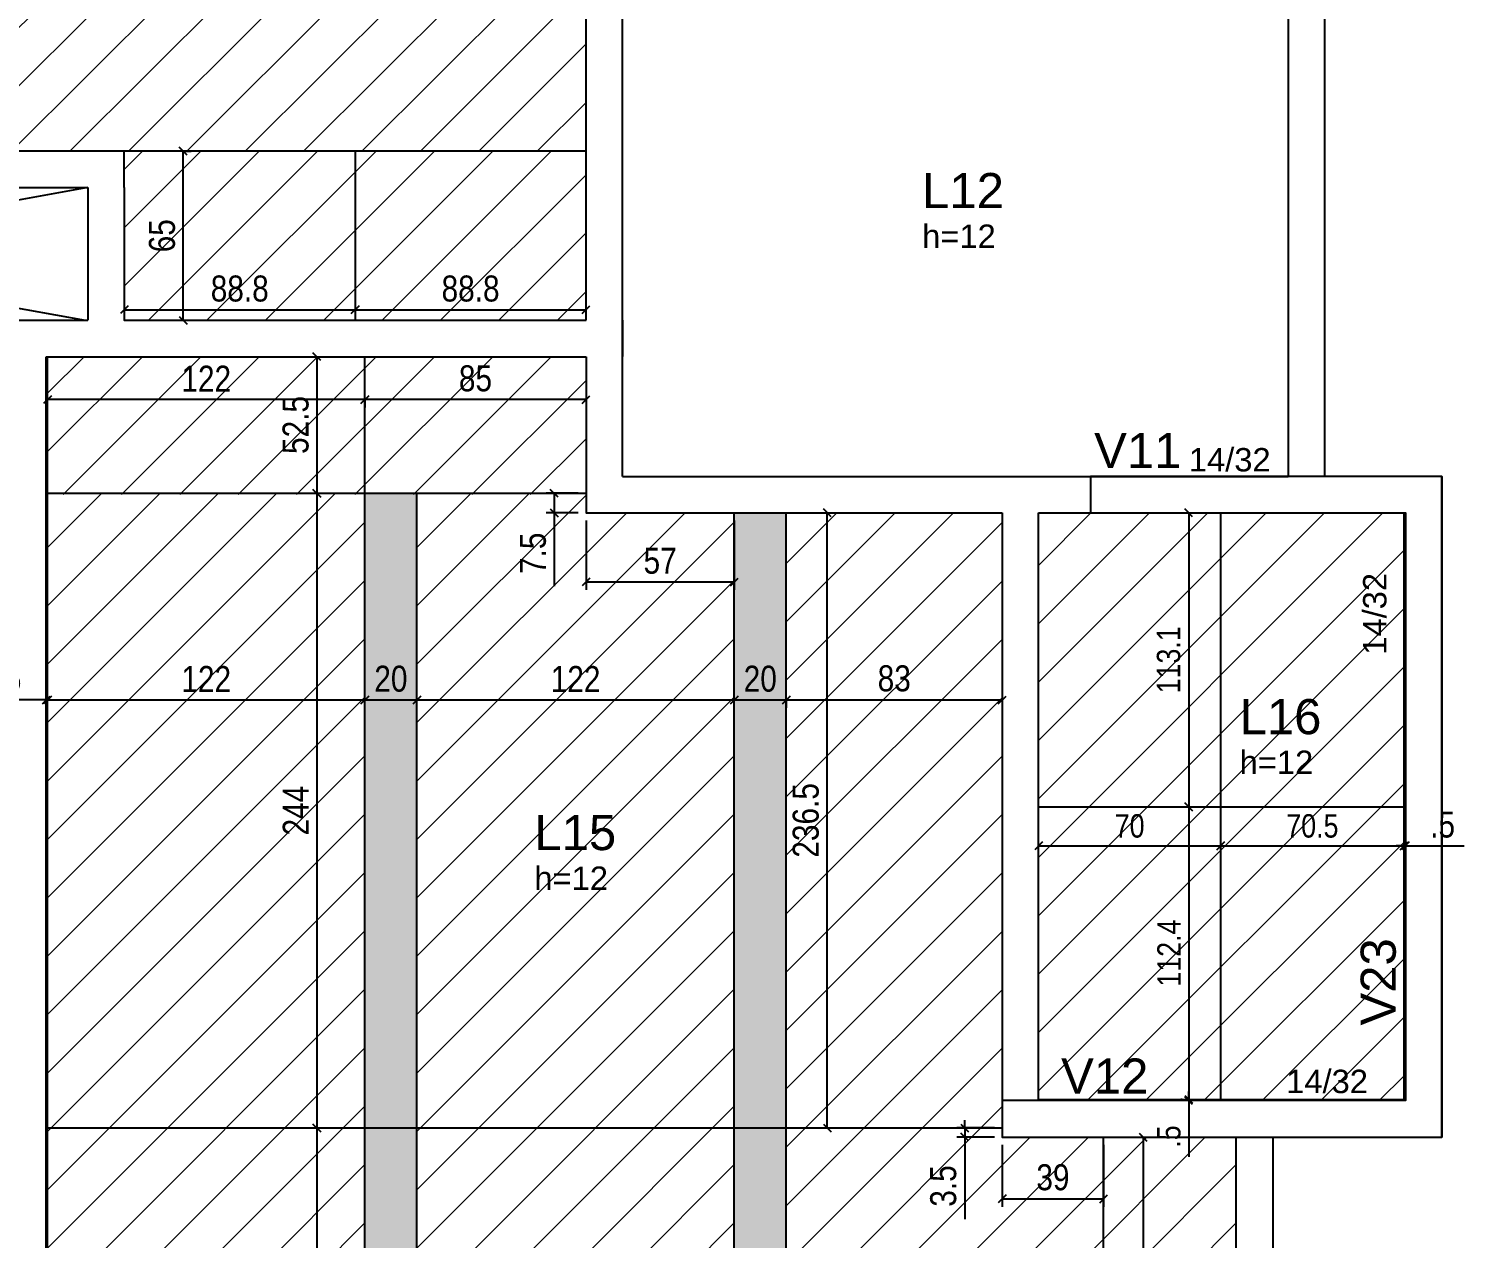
# Model space of a CAD drawing. Header units: millimetres. Extents: x 2513 to 6805, y 428 to 3176.
# Drawn here: x 4574 to 5126, y 1236 to 1701 of the extents above; entities that cross this region are included whole.
import ezdxf

# ---------------------------------------------------------------- set-up
doc = ezdxf.new("R2010")
doc.units = ezdxf.units.MM
for name, color, linetype in [('10', 252, 'Continuous'), ('3', 3, 'Continuous'), ('9', 8, 'Continuous'), ('COTA', 241, 'Continuous'), ('ES-VIGA', 3, 'Continuous'), ('L-D', 2, 'Continuous'), ('L-N', 4, 'Continuous'), ('Painéis', 200, 'Continuous'), ('VIG-D', 2, 'Continuous'), ('VIG-N', 4, 'Continuous')]:
    doc.layers.add(name, color=color, linetype=linetype)
doc.layers.add('Hachura', color=251, linetype='Continuous', lineweight=9)
doc.layers.add('REAPROVEITAMENTO', color=251, linetype='Continuous', lineweight=9)
doc.styles.add('COTA TECNICA', font='techl___.ttf', dxfattribs={"height": 10})
doc.styles.add('COTA TECNICA-50', font='techl___.ttf', dxfattribs={"height": 9})
doc.styles.add('TQS_ARIAL', font='arial.ttf')
doc.dimstyles.new('COTA PAINEL-50', dxfattribs={"dimtxt": 9, "dimasz": 3, "dimexe": 3, "dimexo": 3, "dimgap": 3, "dimtad": 1, "dimdec": 1, "dimzin": 12, "dimdsep": 46, "dimtxsty": 'COTA TECNICA-50', "dimblk1": 'OBLIQUE', "dimblk2": 'OBLIQUE', "dimsah": 1, "dimcen": 0.9, "dimclrd": 4, "dimclre": 4, "dimclrt": 240, "dimadec": 1, "dimazin": 3, "dimtfac": 1, "dimtdec": 1, "dimtmove": 0, "dimatfit": 3, "dimfxl": 1, "dimtolj": 1, "dimtzin": 12, "dimarcsym": 0})
doc.dimstyles.new('PAINEL', dxfattribs={"dimtxt": 10, "dimasz": 3, "dimexe": 3, "dimexo": 3, "dimgap": 3, "dimtad": 1, "dimdec": 1, "dimzin": 12, "dimdsep": 46, "dimtxsty": 'COTA TECNICA', "dimblk1": 'OBLIQUE', "dimblk2": 'OBLIQUE', "dimsah": 1, "dimcen": 0.9, "dimclrd": 4, "dimclre": 4, "dimclrt": 240, "dimadec": 1, "dimazin": 3, "dimtfac": 1, "dimtdec": 1, "dimtmove": 0, "dimatfit": 3, "dimfxl": 1, "dimtolj": 1, "dimtzin": 12, "dimarcsym": 0})

# ---------------------------------------------------------------- blocks, each defined once
blk = doc.blocks.new('_Oblique')
at = {"color": 0, "linetype": 'ByBlock', "lineweight": -2}
blk.add_line((-0.5, -0.5), (0.5, 0.5), dxfattribs=at)
blk = doc.blocks.new('*D178')
at = {"layer": 'COTA', "color": 4, "lineweight": -2, "transparency": 16777216}
for p, q in [((5020.22, 1401.52), (5020.22, 1289.07)), ((5017.72, 1289.07), (5017.22, 1289.07))]:
    blk.add_line(p, q, dxfattribs=at)
at = {"layer": 'Defpoints', "color": 0, "transparency": 16777216}
for p in [(5020.22, 1401.52), (5020.22, 1289.07), (5020.72, 1289.07)]:
    blk.add_point(p, dxfattribs=at)
at = {"layer": 'COTA', "color": 4, "lineweight": -2, "transparency": 16777216, "xscale": 3, "yscale": 3, "zscale": 3}
for p, rotation in [((5020.22, 1401.52), 90), ((5020.22, 1289.07), 270)]:
    blk.add_blockref('_Oblique', p, dxfattribs=dict(at, rotation=rotation))
at = {"layer": 'COTA', "color": 240, "transparency": 16777216, "insert": (5012.65, 1345.29), "char_height": 9, "attachment_point": 5, "rotation": 90, "style": 'COTA TECNICA-50'}
blk.add_mtext('\\A1;112.4', dxfattribs=at)
blk = doc.blocks.new('*D119')
at = {"layer": 'COTA', "color": 4, "lineweight": -2, "transparency": 16777216}
for p, q in [((5020.22, 1289.07), (5020.22, 1292.07)), ((5020.22, 1289.07), (5020.22, 1288.57)), ((5020.22, 1288.57), (5020.22, 1266.97))]:
    blk.add_line(p, q, dxfattribs=at)
at = {"layer": 'Defpoints', "color": 0, "transparency": 16777216}
for p in [(5020.22, 1289.07), (5020.22, 1288.57), (5020.22, 1288.57)]:
    blk.add_point(p, dxfattribs=at)
at = {"layer": 'COTA', "color": 4, "lineweight": -2, "transparency": 16777216, "xscale": 3, "yscale": 3, "zscale": 3}
for p, rotation in [((5020.22, 1289.07), 270), ((5020.22, 1288.57), 90)]:
    blk.add_blockref('_Oblique', p, dxfattribs=dict(at, rotation=rotation))
at = {"layer": 'COTA', "color": 240, "transparency": 16777216, "insert": (5012.62, 1274.77), "char_height": 9, "attachment_point": 5, "rotation": 90, "style": 'COTA TECNICA-50'}
blk.add_mtext('\\A1;.5', dxfattribs=at)
blk = doc.blocks.new('*D120')
at = {"layer": 'COTA', "color": 4, "lineweight": -2, "transparency": 16777216}
blk.add_line((4962.51, 1386.54), (5032.52, 1386.54), dxfattribs=at)
at = {"layer": 'Defpoints', "color": 0, "transparency": 16777216}
for p in [(4962.51, 1386.54), (5032.52, 1386.54), (5032.52, 1386.54)]:
    blk.add_point(p, dxfattribs=at)
at = {"layer": 'COTA', "color": 4, "lineweight": -2, "transparency": 16777216, "xscale": 3, "yscale": 3, "zscale": 3, "rotation": 180}
blk.add_blockref('_Oblique', (4962.51, 1386.54), dxfattribs=at)
at = {"layer": 'COTA', "color": 4, "lineweight": -2, "transparency": 16777216, "xscale": 3, "yscale": 3, "zscale": 3}
blk.add_blockref('_Oblique', (5032.52, 1386.54), dxfattribs=at)
at = {"layer": 'COTA', "color": 240, "transparency": 16777216, "insert": (4997.51, 1394.13), "char_height": 9, "attachment_point": 5, "style": 'COTA TECNICA-50'}
blk.add_mtext('\\A1;70', dxfattribs=at)
blk = doc.blocks.new('*D121')
at = {"layer": 'COTA', "color": 4, "lineweight": -2, "transparency": 16777216}
for p, q in [((5032.52, 1386.54), (5103, 1386.54)), ((5103, 1383.54), (5103, 1383.54))]:
    blk.add_line(p, q, dxfattribs=at)
at = {"layer": 'Defpoints', "color": 0, "transparency": 16777216}
for p in [(5032.52, 1386.54), (5103, 1386.54), (5103, 1386.54)]:
    blk.add_point(p, dxfattribs=at)
at = {"layer": 'COTA', "color": 4, "lineweight": -2, "transparency": 16777216, "xscale": 3, "yscale": 3, "zscale": 3, "rotation": 180}
blk.add_blockref('_Oblique', (5032.52, 1386.54), dxfattribs=at)
at = {"layer": 'COTA', "color": 4, "lineweight": -2, "transparency": 16777216, "xscale": 3, "yscale": 3, "zscale": 3}
blk.add_blockref('_Oblique', (5103, 1386.54), dxfattribs=at)
at = {"layer": 'COTA', "color": 240, "transparency": 16777216, "insert": (5067.76, 1394.13), "char_height": 9, "attachment_point": 5, "style": 'COTA TECNICA-50'}
blk.add_mtext('\\A1;70.5', dxfattribs=at)
blk = doc.blocks.new('*D122')
at = {"layer": 'COTA', "color": 4, "lineweight": -2, "transparency": 16777216}
blk.add_line((5020.22, 1514.57), (5020.22, 1401.52), dxfattribs=at)
at = {"layer": 'Defpoints', "color": 0, "transparency": 16777216}
for p in [(5020.22, 1514.57), (5020.22, 1401.52), (5020.22, 1401.52)]:
    blk.add_point(p, dxfattribs=at)
at = {"layer": 'COTA', "color": 4, "lineweight": -2, "transparency": 16777216, "xscale": 3, "yscale": 3, "zscale": 3}
for p, rotation in [((5020.22, 1514.57), 90), ((5020.22, 1401.52), 270)]:
    blk.add_blockref('_Oblique', p, dxfattribs=dict(at, rotation=rotation))
at = {"layer": 'COTA', "color": 240, "transparency": 16777216, "insert": (5012.52, 1458.04), "char_height": 9, "attachment_point": 5, "rotation": 90, "style": 'COTA TECNICA-50'}
blk.add_mtext('\\A1;113.1', dxfattribs=at)
blk = doc.blocks.new('*D137')
at = {"layer": 'COTA', "color": 4, "lineweight": -2, "transparency": 16777216}
for p, q in [((4685.01, 1574.57), (4685.01, 1522.07)), ((4687.76, 1574.57), (4688.01, 1574.57)), ((4687.76, 1522.07), (4688.01, 1522.07))]:
    blk.add_line(p, q, dxfattribs=at)
at = {"layer": 'Defpoints', "color": 0, "transparency": 16777216}
for p in [(4684.76, 1574.57), (4684.76, 1522.07), (4685.01, 1522.07)]:
    blk.add_point(p, dxfattribs=at)
at = {"layer": 'COTA', "color": 4, "lineweight": -2, "transparency": 16777216, "xscale": 3, "yscale": 3, "zscale": 3}
for p, rotation in [((4685.01, 1574.57), 90), ((4685.01, 1522.07), 270)]:
    blk.add_blockref('_Oblique', p, dxfattribs=dict(at, rotation=rotation))
at = {"layer": 'COTA', "color": 240, "transparency": 16777216, "insert": (4676.9, 1548.32), "char_height": 10, "attachment_point": 5, "rotation": 90, "style": 'COTA TECNICA'}
blk.add_mtext('\\A1;52.5', dxfattribs=at)
blk = doc.blocks.new('*D138')
at = {"layer": 'COTA', "color": 4, "lineweight": -2, "transparency": 16777216}
for p, q in [((4685.01, 1522.07), (4685.01, 1278.07)), ((4687.76, 1522.07), (4688.01, 1522.07))]:
    blk.add_line(p, q, dxfattribs=at)
at = {"layer": 'Defpoints', "color": 0, "transparency": 16777216}
for p in [(4684.76, 1522.07), (4685.01, 1278.07), (4685.01, 1278.07)]:
    blk.add_point(p, dxfattribs=at)
at = {"layer": 'COTA', "color": 4, "lineweight": -2, "transparency": 16777216, "xscale": 3, "yscale": 3, "zscale": 3}
for p, rotation in [((4685.01, 1522.07), 90), ((4685.01, 1278.07), 270)]:
    blk.add_blockref('_Oblique', p, dxfattribs=dict(at, rotation=rotation))
at = {"layer": 'COTA', "color": 240, "transparency": 16777216, "insert": (4676.93, 1400.07), "char_height": 10, "attachment_point": 5, "rotation": 90, "style": 'COTA TECNICA'}
blk.add_mtext('\\A1;244', dxfattribs=at)
blk = doc.blocks.new('*D139')
at = {"layer": 'COTA', "color": 4, "lineweight": -2, "transparency": 16777216}
blk.add_line((4685.01, 1278.07), (4685.01, 1034.07), dxfattribs=at)
at = {"layer": 'Defpoints', "color": 0, "transparency": 16777216}
for p in [(4685.01, 1278.07), (4685.01, 1034.07), (4685.01, 1034.07)]:
    blk.add_point(p, dxfattribs=at)
at = {"layer": 'COTA', "color": 4, "lineweight": -2, "transparency": 16777216, "xscale": 3, "yscale": 3, "zscale": 3}
for p, rotation in [((4685.01, 1278.07), 90), ((4685.01, 1034.07), 270)]:
    blk.add_blockref('_Oblique', p, dxfattribs=dict(at, rotation=rotation))
at = {"layer": 'COTA', "color": 240, "transparency": 16777216, "insert": (4676.93, 1156.07), "char_height": 10, "attachment_point": 5, "rotation": 90, "style": 'COTA TECNICA'}
blk.add_mtext('\\A1;244', dxfattribs=at)
blk = doc.blocks.new('*D140')
at = {"layer": 'COTA', "color": 4, "lineweight": -2, "transparency": 16777216}
for p, q in [((4934.11, 1278.07), (4934.11, 1281.07)), ((4945.51, 1278.07), (4931.11, 1278.07)), ((4934.11, 1278.07), (4934.11, 1274.57)), ((4945.51, 1274.57), (4931.11, 1274.57)), ((4934.11, 1274.57), (4934.11, 1242.96))]:
    blk.add_line(p, q, dxfattribs=at)
at = {"layer": 'Defpoints', "color": 0, "transparency": 16777216}
for p in [(4948.51, 1278.07), (4934.11, 1274.57), (4948.51, 1274.57)]:
    blk.add_point(p, dxfattribs=at)
at = {"layer": 'COTA', "color": 4, "lineweight": -2, "transparency": 16777216, "xscale": 3, "yscale": 3, "zscale": 3}
for p, rotation in [((4934.11, 1278.07), 270), ((4934.11, 1274.57), 90)]:
    blk.add_blockref('_Oblique', p, dxfattribs=dict(at, rotation=rotation))
at = {"layer": 'COTA', "color": 240, "transparency": 16777216, "insert": (4925.89, 1255.76), "char_height": 10, "attachment_point": 5, "rotation": 90, "style": 'COTA TECNICA'}
blk.add_mtext('\\A1;3.5', dxfattribs=at)
blk = doc.blocks.new('*D141')
at = {"layer": 'COTA', "color": 4, "lineweight": -2, "transparency": 16777216}
for p, q in [((4948.51, 1271.57), (4948.51, 1247.8)), ((4987.5, 1271.57), (4987.5, 1247.8)), ((4948.51, 1250.8), (4987.5, 1250.8))]:
    blk.add_line(p, q, dxfattribs=at)
at = {"layer": 'Defpoints', "color": 0, "transparency": 16777216}
for p in [(4948.51, 1274.57), (4987.5, 1274.57), (4987.5, 1250.8)]:
    blk.add_point(p, dxfattribs=at)
at = {"layer": 'COTA', "color": 4, "lineweight": -2, "transparency": 16777216, "xscale": 3, "yscale": 3, "zscale": 3, "rotation": 180}
blk.add_blockref('_Oblique', (4948.51, 1250.8), dxfattribs=at)
at = {"layer": 'COTA', "color": 4, "lineweight": -2, "transparency": 16777216, "xscale": 3, "yscale": 3, "zscale": 3}
blk.add_blockref('_Oblique', (4987.5, 1250.8), dxfattribs=at)
at = {"layer": 'COTA', "color": 240, "transparency": 16777216, "insert": (4968.01, 1259.05), "char_height": 10, "attachment_point": 5, "style": 'COTA TECNICA'}
blk.add_mtext('\\A1;39', dxfattribs=at)
blk = doc.blocks.new('*D142')
at = {"layer": 'COTA', "color": 4, "lineweight": -2, "transparency": 16777216}
for p, q in [((4785.51, 1522.07), (4773.25, 1522.07)), ((4776.25, 1522.07), (4776.25, 1514.57)), ((4785.51, 1514.57), (4773.25, 1514.57)), ((4776.25, 1514.57), (4776.25, 1486.41))]:
    blk.add_line(p, q, dxfattribs=at)
at = {"layer": 'Defpoints', "color": 0, "transparency": 16777216}
for p in [(4788.51, 1522.07), (4776.25, 1514.57), (4788.51, 1514.57)]:
    blk.add_point(p, dxfattribs=at)
at = {"layer": 'COTA', "color": 4, "lineweight": -2, "transparency": 16777216, "xscale": 3, "yscale": 3, "zscale": 3}
for p, rotation in [((4776.25, 1522.07), 90), ((4776.25, 1514.57), 270)]:
    blk.add_blockref('_Oblique', p, dxfattribs=dict(at, rotation=rotation))
at = {"layer": 'COTA', "color": 240, "transparency": 16777216, "insert": (4768.14, 1498.99), "char_height": 10, "attachment_point": 5, "rotation": 90, "style": 'COTA TECNICA'}
blk.add_mtext('\\A1;7.5', dxfattribs=at)
blk = doc.blocks.new('*D143')
at = {"layer": 'COTA', "color": 4, "lineweight": -2, "transparency": 16777216}
for p, q in [((4788.51, 1511.57), (4788.51, 1484.97)), ((4845.5, 1511.57), (4845.5, 1484.97)), ((4788.51, 1487.97), (4845.5, 1487.97))]:
    blk.add_line(p, q, dxfattribs=at)
at = {"layer": 'Defpoints', "color": 0, "transparency": 16777216}
for p in [(4788.51, 1514.57), (4845.5, 1514.57), (4845.5, 1487.97)]:
    blk.add_point(p, dxfattribs=at)
at = {"layer": 'COTA', "color": 4, "lineweight": -2, "transparency": 16777216, "xscale": 3, "yscale": 3, "zscale": 3, "rotation": 180}
blk.add_blockref('_Oblique', (4788.51, 1487.97), dxfattribs=at)
at = {"layer": 'COTA', "color": 4, "lineweight": -2, "transparency": 16777216, "xscale": 3, "yscale": 3, "zscale": 3}
blk.add_blockref('_Oblique', (4845.5, 1487.97), dxfattribs=at)
at = {"layer": 'COTA', "color": 240, "transparency": 16777216, "insert": (4817.01, 1496.08), "char_height": 10, "attachment_point": 5, "style": 'COTA TECNICA'}
blk.add_mtext('\\A1;57', dxfattribs=at)
blk = doc.blocks.new('*D42')
at = {"layer": 'COTA', "color": 4, "lineweight": -2, "transparency": 16777216}
for p, q in [((4865.5, 1442.61), (4948.51, 1442.61)), ((4865.5, 1442.19), (4865.5, 1439.61)), ((4948.51, 1442.19), (4948.51, 1439.61))]:
    blk.add_line(p, q, dxfattribs=at)
at = {"layer": 'Defpoints', "color": 0, "transparency": 16777216}
for p in [(4865.5, 1445.19), (4948.51, 1445.19), (4948.51, 1442.61)]:
    blk.add_point(p, dxfattribs=at)
at = {"layer": 'COTA', "color": 4, "lineweight": -2, "transparency": 16777216, "xscale": 3, "yscale": 3, "zscale": 3, "rotation": 180}
blk.add_blockref('_Oblique', (4865.5, 1442.61), dxfattribs=at)
at = {"layer": 'COTA', "color": 4, "lineweight": -2, "transparency": 16777216, "xscale": 3, "yscale": 3, "zscale": 3}
blk.add_blockref('_Oblique', (4948.51, 1442.61), dxfattribs=at)
at = {"layer": 'COTA', "color": 240, "transparency": 16777216, "insert": (4907.01, 1450.86), "char_height": 10, "attachment_point": 5, "style": 'COTA TECNICA'}
blk.add_mtext('\\A1;83', dxfattribs=at)
blk = doc.blocks.new('*D151')
at = {"layer": 'COTA', "color": 4, "lineweight": -2, "transparency": 16777216}
blk.add_line((4881.25, 1278.07), (4881.25, 1514.57), dxfattribs=at)
at = {"layer": 'Defpoints', "color": 0, "transparency": 16777216}
for p in [(4881.25, 1514.57), (4881.25, 1514.57), (4881.25, 1278.07)]:
    blk.add_point(p, dxfattribs=at)
at = {"layer": 'COTA', "color": 4, "lineweight": -2, "transparency": 16777216, "xscale": 3, "yscale": 3, "zscale": 3}
for p, rotation in [((4881.25, 1514.57), 90), ((4881.25, 1278.07), 270)]:
    blk.add_blockref('_Oblique', p, dxfattribs=dict(at, rotation=rotation))
at = {"layer": 'COTA', "color": 240, "transparency": 16777216, "insert": (4873.03, 1396.32), "char_height": 10, "attachment_point": 5, "rotation": 90, "style": 'COTA TECNICA'}
blk.add_mtext('\\A1;236.5', dxfattribs=at)
blk = doc.blocks.new('*D43')
at = {"layer": 'COTA', "color": 4, "lineweight": -2, "transparency": 16777216}
for p, q in [((4788.51, 1558.07), (4703.5, 1558.07)), ((4703.5, 1557.93), (4703.5, 1555.07)), ((4788.51, 1557.93), (4788.51, 1555.07))]:
    blk.add_line(p, q, dxfattribs=at)
at = {"layer": 'Defpoints', "color": 0, "transparency": 16777216}
for p in [(4703.5, 1560.93), (4703.5, 1558.07), (4788.51, 1560.93)]:
    blk.add_point(p, dxfattribs=at)
at = {"layer": 'COTA', "color": 4, "lineweight": -2, "transparency": 16777216, "xscale": 3, "yscale": 3, "zscale": 3, "rotation": 180}
blk.add_blockref('_Oblique', (4703.5, 1558.07), dxfattribs=at)
at = {"layer": 'COTA', "color": 4, "lineweight": -2, "transparency": 16777216, "xscale": 3, "yscale": 3, "zscale": 3}
blk.add_blockref('_Oblique', (4788.51, 1558.07), dxfattribs=at)
at = {"layer": 'COTA', "color": 240, "transparency": 16777216, "insert": (4746.01, 1566.2), "char_height": 10, "attachment_point": 5, "style": 'COTA TECNICA'}
blk.add_mtext('\\A1;85', dxfattribs=at)
blk = doc.blocks.new('*D44')
at = {"layer": 'COTA', "color": 4, "lineweight": -2, "transparency": 16777216}
blk.add_line((4703.5, 1558.07), (4581.5, 1558.07), dxfattribs=at)
at = {"layer": 'Defpoints', "color": 0, "transparency": 16777216}
for p in [(4581.5, 1558.07), (4581.5, 1558.07), (4703.5, 1558.07)]:
    blk.add_point(p, dxfattribs=at)
at = {"layer": 'COTA', "color": 4, "lineweight": -2, "transparency": 16777216, "xscale": 3, "yscale": 3, "zscale": 3, "rotation": 180}
blk.add_blockref('_Oblique', (4581.5, 1558.07), dxfattribs=at)
at = {"layer": 'COTA', "color": 4, "lineweight": -2, "transparency": 16777216, "xscale": 3, "yscale": 3, "zscale": 3}
blk.add_blockref('_Oblique', (4703.5, 1558.07), dxfattribs=at)
at = {"layer": 'COTA', "color": 240, "transparency": 16777216, "insert": (4642.5, 1566.13), "char_height": 10, "attachment_point": 5, "style": 'COTA TECNICA'}
blk.add_mtext('\\A1;122', dxfattribs=at)
blk = doc.blocks.new('*D45')
at = {"layer": 'COTA', "color": 4, "lineweight": -2, "transparency": 16777216}
for p, q in [((4581, 1442.61), (4558.35, 1442.61)), ((4581.5, 1442.61), (4581, 1442.61)), ((4581.5, 1442.61), (4584.5, 1442.61))]:
    blk.add_line(p, q, dxfattribs=at)
at = {"layer": 'Defpoints', "color": 0, "transparency": 16777216}
for p in [(4581, 1442.61), (4581, 1442.61), (4581.5, 1442.61)]:
    blk.add_point(p, dxfattribs=at)
at = {"layer": 'COTA', "color": 4, "lineweight": -2, "transparency": 16777216, "xscale": 3, "yscale": 3, "zscale": 3}
blk.add_blockref('_Oblique', (4581, 1442.61), dxfattribs=at)
at = {"layer": 'COTA', "color": 4, "lineweight": -2, "transparency": 16777216, "xscale": 3, "yscale": 3, "zscale": 3, "rotation": 180}
blk.add_blockref('_Oblique', (4581.5, 1442.61), dxfattribs=at)
at = {"layer": 'COTA', "color": 240, "transparency": 16777216, "insert": (4566.68, 1450.72), "char_height": 10, "attachment_point": 5, "style": 'COTA TECNICA'}
blk.add_mtext('\\A1;.5', dxfattribs=at)
blk = doc.blocks.new('*D46')
at = {"layer": 'COTA', "color": 4, "lineweight": -2, "transparency": 16777216}
blk.add_line((4581.5, 1442.61), (4703.5, 1442.61), dxfattribs=at)
at = {"layer": 'Defpoints', "color": 0, "transparency": 16777216}
for p in [(4581.5, 1442.61), (4703.5, 1442.61), (4703.5, 1442.61)]:
    blk.add_point(p, dxfattribs=at)
at = {"layer": 'COTA', "color": 4, "lineweight": -2, "transparency": 16777216, "xscale": 3, "yscale": 3, "zscale": 3, "rotation": 180}
blk.add_blockref('_Oblique', (4581.5, 1442.61), dxfattribs=at)
at = {"layer": 'COTA', "color": 4, "lineweight": -2, "transparency": 16777216, "xscale": 3, "yscale": 3, "zscale": 3}
blk.add_blockref('_Oblique', (4703.5, 1442.61), dxfattribs=at)
at = {"layer": 'COTA', "color": 240, "transparency": 16777216, "insert": (4642.5, 1450.67), "char_height": 10, "attachment_point": 5, "style": 'COTA TECNICA'}
blk.add_mtext('\\A1;122', dxfattribs=at)
blk = doc.blocks.new('*D47')
at = {"layer": 'COTA', "color": 4, "lineweight": -2, "transparency": 16777216}
blk.add_line((4703.5, 1442.61), (4723.5, 1442.61), dxfattribs=at)
at = {"layer": 'Defpoints', "color": 0, "transparency": 16777216}
for p in [(4703.5, 1442.61), (4723.5, 1442.61), (4723.5, 1442.61)]:
    blk.add_point(p, dxfattribs=at)
at = {"layer": 'COTA', "color": 4, "lineweight": -2, "transparency": 16777216, "xscale": 3, "yscale": 3, "zscale": 3, "rotation": 180}
blk.add_blockref('_Oblique', (4703.5, 1442.61), dxfattribs=at)
at = {"layer": 'COTA', "color": 4, "lineweight": -2, "transparency": 16777216, "xscale": 3, "yscale": 3, "zscale": 3}
blk.add_blockref('_Oblique', (4723.5, 1442.61), dxfattribs=at)
at = {"layer": 'COTA', "color": 240, "transparency": 16777216, "insert": (4713.5, 1450.72), "char_height": 10, "attachment_point": 5, "style": 'COTA TECNICA'}
blk.add_mtext('\\A1;20', dxfattribs=at)
blk = doc.blocks.new('*D48')
at = {"layer": 'COTA', "color": 4, "lineweight": -2, "transparency": 16777216}
blk.add_line((4723.5, 1442.61), (4845.5, 1442.61), dxfattribs=at)
at = {"layer": 'Defpoints', "color": 0, "transparency": 16777216}
for p in [(4723.5, 1442.61), (4845.5, 1442.61), (4845.5, 1442.61)]:
    blk.add_point(p, dxfattribs=at)
at = {"layer": 'COTA', "color": 4, "lineweight": -2, "transparency": 16777216, "xscale": 3, "yscale": 3, "zscale": 3, "rotation": 180}
blk.add_blockref('_Oblique', (4723.5, 1442.61), dxfattribs=at)
at = {"layer": 'COTA', "color": 4, "lineweight": -2, "transparency": 16777216, "xscale": 3, "yscale": 3, "zscale": 3}
blk.add_blockref('_Oblique', (4845.5, 1442.61), dxfattribs=at)
at = {"layer": 'COTA', "color": 240, "transparency": 16777216, "insert": (4784.5, 1450.67), "char_height": 10, "attachment_point": 5, "style": 'COTA TECNICA'}
blk.add_mtext('\\A1;122', dxfattribs=at)
blk = doc.blocks.new('*D49')
at = {"layer": 'COTA', "color": 4, "lineweight": -2, "transparency": 16777216}
blk.add_line((4845.5, 1442.61), (4865.5, 1442.61), dxfattribs=at)
at = {"layer": 'Defpoints', "color": 0, "transparency": 16777216}
for p in [(4845.5, 1442.61), (4865.5, 1442.61), (4865.5, 1442.61)]:
    blk.add_point(p, dxfattribs=at)
at = {"layer": 'COTA', "color": 4, "lineweight": -2, "transparency": 16777216, "xscale": 3, "yscale": 3, "zscale": 3, "rotation": 180}
blk.add_blockref('_Oblique', (4845.5, 1442.61), dxfattribs=at)
at = {"layer": 'COTA', "color": 4, "lineweight": -2, "transparency": 16777216, "xscale": 3, "yscale": 3, "zscale": 3}
blk.add_blockref('_Oblique', (4865.5, 1442.61), dxfattribs=at)
at = {"layer": 'COTA', "color": 240, "transparency": 16777216, "insert": (4855.5, 1450.72), "char_height": 10, "attachment_point": 5, "style": 'COTA TECNICA'}
blk.add_mtext('\\A1;20', dxfattribs=at)
blk = doc.blocks.new('*D8')
at = {"layer": 'COTA', "color": 4, "lineweight": -2, "transparency": 16777216}
for p, q in [((5103, 1386.54), (5100, 1386.54)), ((5103, 1386.54), (5103.5, 1386.54)), ((5103.5, 1386.54), (5126.16, 1386.54))]:
    blk.add_line(p, q, dxfattribs=at)
at = {"layer": 'Defpoints', "color": 0, "transparency": 16777216}
for p in [(5103, 1386.54), (5103.5, 1386.54), (5103.5, 1386.54)]:
    blk.add_point(p, dxfattribs=at)
at = {"layer": 'COTA', "color": 4, "lineweight": -2, "transparency": 16777216, "xscale": 3, "yscale": 3, "zscale": 3}
blk.add_blockref('_Oblique', (5103, 1386.54), dxfattribs=at)
at = {"layer": 'COTA', "color": 4, "lineweight": -2, "transparency": 16777216, "xscale": 3, "yscale": 3, "zscale": 3, "rotation": 180}
blk.add_blockref('_Oblique', (5103.5, 1386.54), dxfattribs=at)
at = {"layer": 'COTA', "color": 240, "transparency": 16777216, "insert": (5117.83, 1394.65), "char_height": 10, "attachment_point": 5, "style": 'COTA TECNICA'}
blk.add_mtext('\\A1;.5', dxfattribs=at)
blk = doc.blocks.new('*D126')
at = {"layer": 'COTA', "color": 4, "lineweight": -2, "transparency": 16777216}
for p, q in [((4633.65, 1588.57), (4633.65, 1653.57)), ((4634.5, 1653.57), (4636.65, 1653.57)), ((4634.5, 1588.57), (4636.65, 1588.57))]:
    blk.add_line(p, q, dxfattribs=at)
at = {"layer": 'Defpoints', "color": 0, "transparency": 16777216}
for p in [(4631.5, 1653.57), (4633.65, 1653.57), (4631.5, 1588.57)]:
    blk.add_point(p, dxfattribs=at)
at = {"layer": 'COTA', "color": 4, "lineweight": -2, "transparency": 16777216, "xscale": 3, "yscale": 3, "zscale": 3}
for p, rotation in [((4633.65, 1653.57), 90), ((4633.65, 1588.57), 270)]:
    blk.add_blockref('_Oblique', p, dxfattribs=dict(at, rotation=rotation))
at = {"layer": 'COTA', "color": 240, "transparency": 16777216, "insert": (4625.54, 1621.07), "char_height": 10, "attachment_point": 5, "rotation": 90, "style": 'COTA TECNICA'}
blk.add_mtext('\\A1;65', dxfattribs=at)
blk = doc.blocks.new('*D127')
at = {"layer": 'COTA', "color": 4, "lineweight": -2, "transparency": 16777216}
blk.add_line((4611, 1592.63), (4699.76, 1592.63), dxfattribs=at)
at = {"layer": 'Defpoints', "color": 0, "transparency": 16777216}
for p in [(4611, 1592.63), (4699.76, 1592.63), (4699.76, 1592.63)]:
    blk.add_point(p, dxfattribs=at)
at = {"layer": 'COTA', "color": 4, "lineweight": -2, "transparency": 16777216, "xscale": 3, "yscale": 3, "zscale": 3, "rotation": 180}
blk.add_blockref('_Oblique', (4611, 1592.63), dxfattribs=at)
at = {"layer": 'COTA', "color": 4, "lineweight": -2, "transparency": 16777216, "xscale": 3, "yscale": 3, "zscale": 3}
blk.add_blockref('_Oblique', (4699.76, 1592.63), dxfattribs=at)
at = {"layer": 'COTA', "color": 240, "transparency": 16777216, "insert": (4655.38, 1600.72), "char_height": 10, "attachment_point": 5, "style": 'COTA TECNICA'}
blk.add_mtext('\\A1;88.8', dxfattribs=at)
blk = doc.blocks.new('*D12')
at = {"layer": 'COTA', "color": 4, "lineweight": -2, "transparency": 16777216}
blk.add_line((4699.76, 1592.63), (4788.51, 1592.63), dxfattribs=at)
at = {"layer": 'Defpoints', "color": 0, "transparency": 16777216}
for p in [(4699.76, 1592.63), (4788.51, 1592.63), (4788.51, 1592.63)]:
    blk.add_point(p, dxfattribs=at)
at = {"layer": 'COTA', "color": 4, "lineweight": -2, "transparency": 16777216, "xscale": 3, "yscale": 3, "zscale": 3, "rotation": 180}
blk.add_blockref('_Oblique', (4699.76, 1592.63), dxfattribs=at)
at = {"layer": 'COTA', "color": 4, "lineweight": -2, "transparency": 16777216, "xscale": 3, "yscale": 3, "zscale": 3}
blk.add_blockref('_Oblique', (4788.51, 1592.63), dxfattribs=at)
at = {"layer": 'COTA', "color": 240, "transparency": 16777216, "insert": (4744.13, 1600.72), "char_height": 10, "attachment_point": 5, "style": 'COTA TECNICA'}
blk.add_mtext('\\A1;88.8', dxfattribs=at)
blk = doc.blocks.new('*D194')
at = {"layer": 'COTA', "color": 4, "lineweight": -2, "transparency": 16777216}
blk.add_line((5002.77, 1274.41), (5002.77, 1154.24), dxfattribs=at)
at = {"layer": 'Defpoints', "color": 0, "transparency": 16777216}
for p in [(5002.77, 1274.41), (5002.77, 1154.24), (5002.77, 1154.24)]:
    blk.add_point(p, dxfattribs=at)
at = {"layer": 'COTA', "color": 4, "lineweight": -2, "transparency": 16777216, "xscale": 3, "yscale": 3, "zscale": 3}
for p, rotation in [((5002.77, 1274.41), 90), ((5002.77, 1154.24), 270)]:
    blk.add_blockref('_Oblique', p, dxfattribs=dict(at, rotation=rotation))
at = {"layer": 'COTA', "color": 240, "transparency": 16777216, "insert": (4994.67, 1214.32), "char_height": 10, "attachment_point": 5, "rotation": 90, "style": 'COTA TECNICA'}
blk.add_mtext('\\A1;120.2', dxfattribs=at)

msp = doc.modelspace()

# ---------------------------------------------------------------- hatches: boundary and pattern name
at = {"layer": 'Hachura', "linetype": 'ByBlock'}
h = msp.add_hatch(color=256, dxfattribs=at)
h.dxf.hatch_style = 1
h.paths.add_polyline_path([(4723.5, 1522.07), (4703.5, 1522.07), (4703.5, 1034.07), (4723.5, 1034.07)])
h = msp.add_hatch(color=256, dxfattribs=at)
h.dxf.hatch_style = 1
h.paths.add_polyline_path([(4865.5, 1514.57), (4845.5, 1514.57), (4845.5, 1034.07), (4865.5, 1034.07)])
at = {"layer": 'REAPROVEITAMENTO', "linetype": 'ByBlock'}
h = msp.add_hatch(dxfattribs=at)
h.set_pattern_fill('ANSI31', color=256, scale=5, style=2)
h.set_pattern_definition([(45, (-1451.414, -1132.62), (-11.22532, 11.22532), [])])
h.paths.add_polyline_path([(4121.5, 1757.57), (4788.51, 1757.57), (4788.51, 1879.57), (4121.5, 1879.57)])
h.paths.add_polyline_path([(4788.51, 1737.57), (4121.5, 1737.57), (4121.5, 1403.57), (4242, 1403.57), (4242, 1588.57), (4297, 1588.57), (4297, 1653.57), (4788.51, 1653.57)])
h = msp.add_hatch(dxfattribs=at)
h.set_pattern_fill('ANSI31', color=256, scale=5, style=2)
h.set_pattern_definition([(45, (-923.414, -1238.658), (-11.22532, 11.22532), [])])
h.paths.add_polyline_path([(4788.48, 1588.57), (4788.51, 1653.57), (4610.95, 1653.57), (4611.03, 1588.57)])
h = msp.add_hatch(dxfattribs=at)
h.set_pattern_fill('ANSI31', color=256, scale=5, style=2)
h.set_pattern_definition([(45, (-923.414, -1317.658), (-11.22532, 11.22532), [])])
h.paths.add_polyline_path([(4788.51, 1521.57), (4788.51, 1574.57), (4581.45, 1574.57), (4581.56, 1521.57)])
h = msp.add_hatch(dxfattribs=at)
h.set_pattern_fill('ANSI31', color=256, scale=5, style=2)
h.set_pattern_definition([(45, (-1063.414, -1674.108), (-11.22532, 11.22532), [])])
h.paths.add_polyline_path([(4581.5, 1522.07), (4581.5, 1034.07), (4703.5, 1034.07), (4703.5, 1522.07)])
h = msp.add_hatch(dxfattribs=at)
h.set_pattern_fill('ANSI31', color=256, scale=5, style=2)
h.set_pattern_definition([(45, (-921.414, -1674.108), (-11.22532, 11.22532), [])])
h.paths.add_polyline_path([(4788.51, 1514.57), (4788.51, 1522.07), (4723.5, 1522.07), (4723.5, 1034.07), (4845.5, 1034.07), (4845.5, 1514.57)])
h = msp.add_hatch(dxfattribs=at)
h.set_pattern_fill('ANSI31', color=256, scale=5, style=2)
h.set_pattern_definition([(45, (-728.408, -1674.108), (-11.22532, 11.22532), [])])
h.paths.add_polyline_path([(5038.51, 1274.57), (4948.51, 1274.57), (4948.51, 1514.57), (4865.5, 1514.57), (4865.5, 1034.07), (5038.51, 1034.07)])
h = msp.add_hatch(dxfattribs=at)
h.set_pattern_fill('ANSI31', color=256, scale=5, style=2)
h.set_pattern_definition([(45, (-664.412, -1550.658), (-11.22532, 11.22532), [])])
h.paths.add_polyline_path([(4962.26, 1514.57), (4962.51, 1288.57), (5103.13, 1288.57), (5102.88, 1514.57)])

# ---------------------------------------------------------------- linework, layer by layer
at = {"layer": '10', "color": 252, "linetype": 'Continuous'}
for p, q in [((4311, 1639.57), (4596, 1588.57)), ((4597, 1639.57), (4311, 1588.57))]:
    msp.add_line(p, q, dxfattribs=at)
at = {"layer": '3', "color": 7, "linetype": 'Continuous'}
msp.add_line((5117.5, 1528.57), (5117.5, 1274.57), dxfattribs=at)
msp.add_line((5117.5, 1528.57), (5117.5, 1274.57), dxfattribs=at)
at = {"layer": '9', "color": 8, "linetype": 'Continuous'}
for p, q in [((4802.51, 1528.57), (4802.51, 2084.57)), ((4788.51, 1588.57), (4788.51, 1879.57)), ((4611, 1653.57), (4297, 1653.57)), ((4611, 1639.57), (4611, 1653.57)), ((4311, 1639.57), (4597, 1639.57)), ((4597, 1639.57), (4597, 1588.57)), ((4311, 1588.57), (4597, 1588.57)), ((4652, 1588.57), (4788.51, 1588.57)), ((4802.51, 1588.57), (4802.51, 1574.67)), ((4581, 1574.57), (4788.51, 1574.57)), ((4581, 1033.57), (4581, 1574.57)), ((4802.51, 1528.57), (5058.51, 1528.57)), ((4948.51, 1514.57), (4948.51, 1288.57)), ((4962.51, 1288.57), (4962.51, 1514.57)), ((5038.51, 1033.57), (5038.51, 1274.57))]:
    msp.add_line(p, q, dxfattribs=at)
for points in [[(4802.51, 2084.57), (5058.51, 2084.57), (5058.51, 1528.57)], [(5072.51, 1528.57), (5072.51, 1528.57), (5072.51, 2084.57)], [(4611, 1639.57), (4611, 1588.57), (4652, 1588.57)], [(4788.51, 1574.57), (4788.51, 1514.57), (4802.51, 1514.57)], [(4788.51, 1528.57), (4788.51, 1514.57), (4948.51, 1514.57)], [(4962.51, 1514.57), (5072.51, 1514.57)], [(5052.51, 1288.57), (4962.51, 1288.57)], [(5052.51, 1274.57), (5052.51, 1019.57), (5038.51, 1019.57)]]:
    msp.add_lwpolyline(points, dxfattribs=at)
at = {"layer": 'ES-VIGA', "linetype": 'Continuous'}
for points in [[(5117.5, 1528.57), (4982.51, 1528.57), (4982.51, 1514.57), (5103.5, 1514.57), (5103.5, 1288.57), (4948.51, 1288.57), (4948.51, 1274.57), (5117.5, 1274.57), (5117.5, 1528.57)], [(5117.5, 1528.57), (4982.51, 1528.57), (4982.51, 1514.57), (5103.5, 1514.57), (5103.5, 1288.57), (4948.51, 1288.57), (4948.51, 1274.57), (5117.5, 1274.57), (5117.5, 1528.57)], [(5052.51, 1274.57), (5117.5, 1274.57), (5117.5, 1528.57), (5067.51, 1528.57)]]:
    msp.add_lwpolyline(points, dxfattribs=at)
at = {"layer": 'Painéis'}
for p, q in [((4788.51, 1653.57), (4611, 1653.57)), ((4699.76, 1653.57), (4699.76, 1588.57)), ((4581.5, 1034.07), (4581.5, 1574.57)), ((4703.5, 1034.07), (4703.5, 1574.57)), ((4581.5, 1522.07), (4788.51, 1522.07)), ((4723.5, 1034.07), (4723.5, 1522.07)), ((4845.5, 1034.07), (4845.5, 1514.57)), ((4865.5, 1034.07), (4865.5, 1514.57)), ((5032.52, 1289.07), (5032.52, 1514.57)), ((5103, 1289.07), (5103, 1514.57)), ((4962.51, 1401.52), (5103, 1401.52)), ((4962.51, 1289.07), (5103, 1289.07)), ((4581.5, 1278.07), (4948.51, 1278.07)), ((4987.5, 1034.07), (4987.5, 1274.57))]:
    msp.add_line(p, q, dxfattribs=at)

# ---------------------------------------------------------------- texts
at = {"layer": 'L-D', "linetype": 'Continuous', "style": 'TQS_ARIAL'}
for p in [(4917.73, 1616.4), (5039.77, 1414.14), (4768.65, 1369.58)]:
    msp.add_text('h=12', height=9, dxfattribs=at).set_placement(p)
at = {"layer": 'L-N', "linetype": 'Continuous', "style": 'TQS_ARIAL'}
for s, p in [('L12', (4917.73, 1631.7)), ('L16', (5039.77, 1429.44)), ('L15', (4768.65, 1384.88))]:
    msp.add_text(s, height=13.5, dxfattribs=at).set_placement(p)
at = {"layer": 'VIG-D', "linetype": 'Continuous', "style": 'TQS_ARIAL'}
for p in [(5020.26, 1530.47), (5057.67, 1291.46)]:
    msp.add_text('14/32', height=9, dxfattribs=at).set_placement(p)
msp.add_text('14/32', height=9, rotation=90, dxfattribs=at).set_placement((5096.24, 1459.99))
at = {"layer": 'VIG-N', "linetype": 'Continuous', "style": 'TQS_ARIAL'}
for s, p in [('V11', (4983.86, 1531.74)), ('V12', (4971.16, 1291.27))]:
    msp.add_text(s, height=13.5, dxfattribs=at).set_placement(p)
msp.add_text('V23', height=13.5, rotation=90, dxfattribs=at).set_placement((5099.82, 1317.45))

# ---------------------------------------------------------------- dimensions: what is measured, and where the dimension line sits
at = {"layer": 'COTA'}
for base, p1, p2, dimstyle, picture, middle in [((4633.65, 1653.57), (4631.5, 1588.57), (4631.5, 1653.57), 'PAINEL', '*D126', (4625.54, 1621.07)), ((4685.01, 1522.07), (4684.76, 1574.57), (4684.76, 1522.07), 'PAINEL', '*D137', (4676.9, 1548.32)), ((4776.25, 1514.57), (4788.51, 1522.07), (4788.51, 1514.57), 'PAINEL', '*D142', (4768.14, 1498.99)), ((4881.25, 1514.57), (4881.25, 1278.07), (4881.25, 1514.57), 'PAINEL', '*D151', (4873.03, 1396.32)), ((5020.2161, 1401.5156), (5020.2161, 1514.5657), (5020.2161, 1401.5156), 'COTA PAINEL-50', '*D122', (5012.5187, 1458.0407)), ((5020.2161, 1289.0657), (5020.2161, 1401.5156), (5020.7165, 1289.0657), 'COTA PAINEL-50', '*D178', (5012.6503, 1345.2907)), ((5020.22, 1288.57), (5020.22, 1289.07), (5020.22, 1288.57), 'COTA PAINEL-50', '*D119', (5012.62, 1274.77)), ((4934.11, 1274.57), (4948.51, 1278.07), (4948.51, 1274.57), 'PAINEL', '*D140', (4925.89, 1255.76))]:
    dim = msp.add_linear_dim(base=base, p1=p1, p2=p2, angle=90, dimstyle=dimstyle, dxfattribs=at)
    dim.commit()
    dim.dimension.update_dxf_attribs({"geometry": picture, "text_midpoint": middle})
for base, p1, p2, dimstyle, picture, middle in [((4699.76, 1592.63), (4611, 1592.63), (4699.76, 1592.63), 'PAINEL', '*D127', (4655.38, 1600.72)), ((4788.5067, 1592.6264), (4699.7556, 1592.6264), (4788.5067, 1592.6264), 'PAINEL', '*D12', (4744.1312, 1600.7214)), ((4581.5, 1558.07), (4703.5, 1558.07), (4581.5, 1558.07), 'PAINEL', '*D44', (4642.5, 1566.13)), ((4703.5, 1558.07), (4788.51, 1560.93), (4703.5, 1560.93), 'PAINEL', '*D43', (4746.01, 1566.2)), ((4845.5, 1487.97), (4788.51, 1514.57), (4845.5, 1514.57), 'PAINEL', '*D143', (4817.01, 1496.08)), ((4581, 1442.61), (4581.5, 1442.61), (4581, 1442.61), 'PAINEL', '*D45', (4566.68, 1450.72)), ((4703.5, 1442.61), (4581.5, 1442.61), (4703.5, 1442.61), 'PAINEL', '*D46', (4642.5, 1450.67)), ((4948.51, 1442.61), (4865.5, 1445.19), (4948.51, 1445.19), 'PAINEL', '*D42', (4907.01, 1450.86)), ((5032.52, 1386.54), (4962.51, 1386.54), (5032.52, 1386.54), 'COTA PAINEL-50', '*D120', (4997.51, 1394.13)), ((5103, 1386.54), (5032.52, 1386.54), (5103, 1386.54), 'COTA PAINEL-50', '*D121', (5067.76, 1394.13)), ((5103.5, 1386.54), (5103, 1386.54), (5103.5, 1386.54), 'PAINEL', '*D8', (5117.83, 1394.65)), ((4987.5, 1250.8), (4948.51, 1274.57), (4987.5, 1274.57), 'PAINEL', '*D141', (4968.01, 1259.05))]:
    dim = msp.add_linear_dim(base=base, p1=p1, p2=p2, dimstyle=dimstyle, dxfattribs=at)
    dim.commit()
    dim.dimension.update_dxf_attribs({"geometry": picture, "text_midpoint": middle})
for base, p1, p2, picture, middle in [((4685.01, 1278.07), (4684.76, 1522.07), (4685.01, 1278.07), '*D138', (4676.93, 1400.07)), ((4685.01, 1034.07), (4685.01, 1278.07), (4685.01, 1034.07), '*D139', (4676.93, 1156.07)), ((5002.77, 1154.24), (5002.77, 1274.41), (5002.77, 1154.24), '*D194', (4994.67, 1214.32))]:
    dim = msp.add_linear_dim(base=base, p1=p1, p2=p2, angle=90, dimstyle='PAINEL', override={"dimtmove": 1}, dxfattribs=at)
    dim.commit()
    dim.dimension.update_dxf_attribs({"geometry": picture, "text_midpoint": middle})
for base, p1, p2, picture, middle in [((4723.5, 1442.61), (4703.5, 1442.61), (4723.5, 1442.61), '*D47', (4713.5, 1442.61)), ((4865.5, 1442.61), (4845.5, 1442.61), (4865.5, 1442.61), '*D49', (4855.5, 1442.61))]:
    dim = msp.add_linear_dim(base=base, p1=p1, p2=p2, dimstyle='PAINEL', override={"dimtmove": 1}, dxfattribs=at)
    dim.commit()
    dim.dimension.update_dxf_attribs({"geometry": picture, "text_midpoint": middle, "dimtype": 160})
dim = msp.add_linear_dim(base=(4845.5, 1442.61), p1=(4723.5, 1442.61), p2=(4845.5, 1442.61), dimstyle='PAINEL', override={"dimtmove": 1}, dxfattribs=at)
dim.commit()
dim.dimension.update_dxf_attribs({"geometry": '*D48', "text_midpoint": (4784.5, 1450.67)})

doc.saveas('drawing.dxf')
